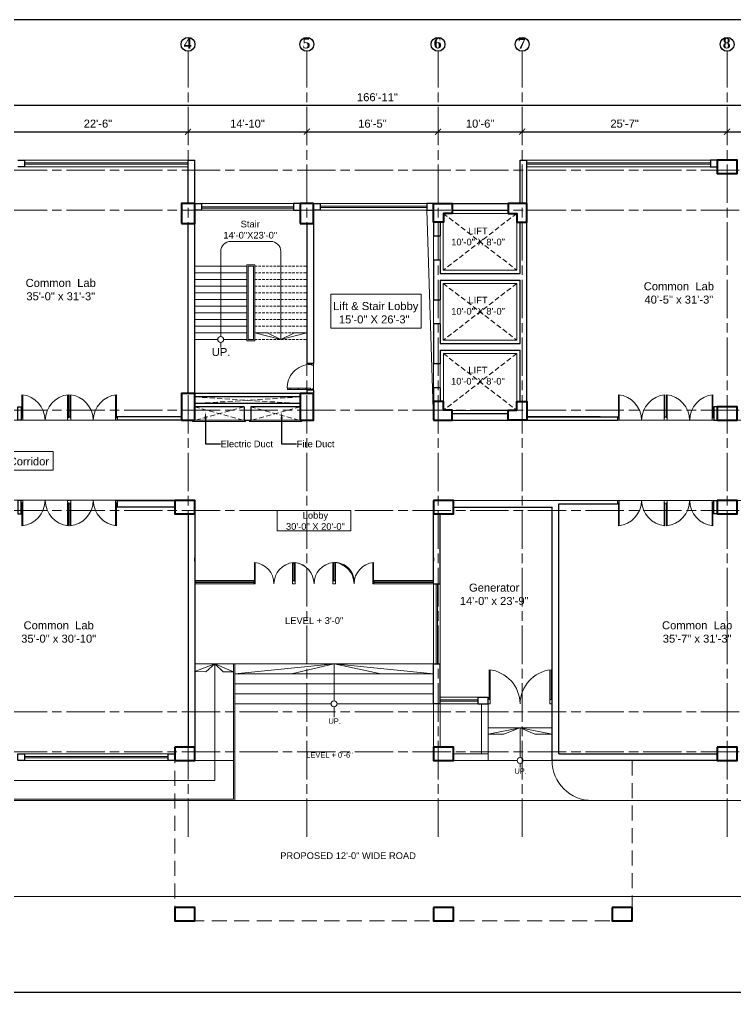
# Model space of a CAD drawing. Header units: inches. Extents: x -12 to 20935469, y -1604 to 24729220.
# Drawn here: x 20872825 to 20873897, y 24723288 to 24724746 of the extents above; entities that cross this region are included whole.
import ezdxf
from ezdxf import colors
from ezdxf.entities.mleader import LeaderData, LeaderLine
from ezdxf.math import Vec2, Vec3

# ---------------------------------------------------------------- set-up
doc = ezdxf.new("R2010")
doc.units = ezdxf.units.IN
doc.header["$LTSCALE"] = 0.03
doc.header["$MEASUREMENT"] = 0
doc.header["$PDMODE"] = 32
doc.header["$PDSIZE"] = 15
doc.linetypes.add('ACAD_ISO08W100', pattern=[36, 24, -3, 6, -3])
doc.linetypes.add('DASHED2', pattern=[0.375, 0.25, -0.125])
for name, color, linetype, lineweight in [('AV_Text', 7, 'Continuous', 9), ('column', 1, 'Continuous', 40), ('Dim Line', 252, 'Continuous', 13), ('Door', 7, 'Continuous', 18), ('Dot', 253, 'Continuous', 0), ('Gas', 21, 'Continuous', 5), ('Grid Line', 252, 'Continuous', 18), ('Hatch', 253, 'Continuous', 15), ('Main Wall', 7, 'Continuous', 30), ('RAIL', 23, 'Continuous', 13), ('STAIR', 46, 'Continuous', 15), ('WALL', 7, 'Continuous', 30), ('wind.', 150, 'Continuous', 20)]:
    doc.layers.add(name, color=color, linetype=linetype, lineweight=lineweight)
doc.layers.add('FUR', color=251, linetype='Continuous')
doc.layers.add('TEXT', color=7, linetype='Continuous')
doc.styles.add('2', font='swisscl.ttf')
doc.styles.add('RomanS', font='arial.ttf', dxfattribs={"height": 12})
doc.styles.get("Standard").update_dxf_attribs({"font": 'timesbd.ttf'})
doc.dimstyles.new('Aec_Arch_I', dxfattribs={"dimscale": 96, "dimtxt": 12, "dimasz": 0.09375, "dimexe": 0.125, "dimexo": 0.125, "dimgap": 0.0625, "dimtad": 1, "dimdec": 0, "dimzin": 3, "dimdsep": 46, "dimlunit": 4, "dimtxsty": 'RomanS', "dimblk1": 'ARCHTICK', "dimblk2": 'ARCHTICK', "dimsah": 1, "dimcen": 0.09375, "dimdle": 0.125, "dimadec": 0, "dimazin": 0, "dimtfac": 0.75, "dimtdec": 0, "dimtmove": 2, "dimatfit": 3, "dimldrblk": 'ARCHTICK', "dimfxl": 1, "dimfrac": 1, "dimtolj": 1, "dimtzin": 0, "dimarcsym": 0})

# ---------------------------------------------------------------- blocks, each defined once
blk = doc.blocks.new('A$C36295410')
at = {"layer": 'Door'}
for p, q in [((1, 4), (1, 32)), ((2, 0), (2, 31.98)), ((58, 0), (58, 31.98)), ((59, 4), (59, 32)), ((1, 5), (0, 5)), ((2, 4), (1, 4)), ((58, 4), (59, 4)), ((59, 5), (60, 5)), ((2, 0), (0, 0)), ((58, 0), (60, 0))]:
    blk.add_line(p, q, dxfattribs=at)
for centre, start, end in [((-2.53, -0.34), 0.59063, 83.77826), ((62.53, -0.34), 96.22174, 179.40937)]:
    blk.add_arc(centre, 32.53, start, end, dxfattribs=at)
blk = doc.blocks.new('Door_45')
at = {"layer": 'Door'}
for p, q in [((1.5, 5), (1.5, 44)), ((1.5, 40), (2.2, 40)), ((2.2, 40), (2.2, 39.5)), ((2.2, 39.5), (2.7, 39.5)), ((2.7, 39.5), (2.7, 40)), ((2.7, 40), (3.5, 40)), ((3.5, 44), (3.5, 5)), ((1.5, 25.8), (2.2, 25.8)), ((2.2, 25.8), (2.2, 25.3)), ((2.2, 25.3), (2.7, 25.3)), ((2.7, 25.8), (3.5, 25.8)), ((2.7, 25.3), (2.7, 25.8)), ((0, 0), (0, 5)), ((0, 5), (1.5, 5)), ((1.5, 12.6), (2.2, 12.6)), ((3.5, 5), (1.5, 5)), ((1.5, 5), (1.5, 3)), ((1.5, 3), (2.5, 3)), ((2.2, 12.6), (2.2, 13.1)), ((2.2, 13.1), (2.7, 13.1)), ((2.5, 3), (2.5, 0)), ((2.7, 13.1), (2.7, 12.6)), ((2.7, 12.6), (3.5, 12.6)), ((42.5, 3), (42.5, 0)), ((43.5, 3), (42.5, 3)), ((45, 5), (43.5, 5)), ((43.5, 5), (43.5, 3)), ((45, 0), (45, 5)), ((2.5, 0), (0, 0)), ((42.5, 0), (45, 0))]:
    blk.add_line(p, q, dxfattribs=at)
blk.add_arc((4.7, 5.3), 38.8, 359.6233, 94.6685, dxfattribs=at)
blk = doc.blocks.new('_ArchTick')
at = {"color": 0, "linetype": 'ByBlock', "lineweight": 35, "const_width": 0.15}
blk.add_lwpolyline([(-0.5, -0.5), (0.5, 0.5)], dxfattribs=at)
blk = doc.blocks.new('*D8')
at = {"layer": 'Defpoints', "color": 0, "transparency": 16777216}
for p in [(20831396.3, 24724578.2), (20831666.3, 24724578.2), (20831666.3, 24724578.2)]:
    blk.add_point(p, dxfattribs=at)
at = {"layer": 'Dim Line', "color": 0, "lineweight": -2, "transparency": 16777216}
blk.add_line((20831384.3, 24724578.2), (20831678.3, 24724578.2), dxfattribs=at)
at = {"layer": 'Dim Line', "color": 0, "lineweight": -2, "transparency": 16777216, "xscale": 9, "yscale": 9, "zscale": 9, "rotation": 180}
blk.add_blockref('_ArchTick', (20831396.3, 24724578.2), dxfattribs=at)
at = {"layer": 'Dim Line', "color": 0, "lineweight": -2, "transparency": 16777216, "xscale": 9, "yscale": 9, "zscale": 9}
blk.add_blockref('_ArchTick', (20831666.3, 24724578.2), dxfattribs=at)
at = {"layer": 'Dim Line', "color": 0, "transparency": 16777216, "insert": (20831531.3, 24724590.3), "char_height": 12, "attachment_point": 5, "style": 'RomanS'}
blk.add_mtext('\\A1;22\'-6"', dxfattribs=at)
blk = doc.blocks.new('*D9')
at = {"layer": 'Defpoints', "color": 0, "transparency": 16777216}
for p in [(20831666.3, 24724578.2), (20831844.3, 24724578.2), (20831844.3, 24724578.2)]:
    blk.add_point(p, dxfattribs=at)
at = {"layer": 'Dim Line', "color": 0, "lineweight": -2, "transparency": 16777216}
blk.add_line((20831654.3, 24724578.2), (20831856.3, 24724578.2), dxfattribs=at)
at = {"layer": 'Dim Line', "color": 0, "lineweight": -2, "transparency": 16777216, "xscale": 9, "yscale": 9, "zscale": 9, "rotation": 180}
blk.add_blockref('_ArchTick', (20831666.3, 24724578.2), dxfattribs=at)
at = {"layer": 'Dim Line', "color": 0, "lineweight": -2, "transparency": 16777216, "xscale": 9, "yscale": 9, "zscale": 9}
blk.add_blockref('_ArchTick', (20831844.3, 24724578.2), dxfattribs=at)
at = {"layer": 'Dim Line', "color": 0, "transparency": 16777216, "insert": (20831755.3, 24724590.3), "char_height": 12, "attachment_point": 5, "style": 'RomanS'}
blk.add_mtext('\\A1;14\'-10"', dxfattribs=at)
blk = doc.blocks.new('*D21')
at = {"layer": 'Defpoints', "color": 0, "transparency": 16777216}
for p in [(20831844.3, 24724578.2), (20832040.8, 24724578.2), (20832040.8, 24724578.2)]:
    blk.add_point(p, dxfattribs=at)
at = {"layer": 'Dim Line', "color": 0, "lineweight": -2, "transparency": 16777216}
for p, q in [((20831832.3, 24724578.2), (20832052.8, 24724578.2)), ((20831844.3, 24724566.2), (20831844.3, 24724566.2)), ((20832040.8, 24724566.2), (20832040.8, 24724566.2))]:
    blk.add_line(p, q, dxfattribs=at)
at = {"layer": 'Dim Line', "color": 0, "lineweight": -2, "transparency": 16777216, "xscale": 9, "yscale": 9, "zscale": 9, "rotation": 180}
blk.add_blockref('_ArchTick', (20831844.3, 24724578.2), dxfattribs=at)
at = {"layer": 'Dim Line', "color": 0, "lineweight": -2, "transparency": 16777216, "xscale": 9, "yscale": 9, "zscale": 9}
blk.add_blockref('_ArchTick', (20832040.8, 24724578.2), dxfattribs=at)
at = {"layer": 'Dim Line', "color": 0, "transparency": 16777216, "insert": (20831942.5, 24724590.3), "char_height": 12, "attachment_point": 5, "style": 'RomanS'}
blk.add_mtext('\\A1;16\'-5"', dxfattribs=at)
blk = doc.blocks.new('*D22')
at = {"layer": 'Defpoints', "color": 0, "transparency": 16777216}
for p in [(20832040.8, 24724578.2), (20832166.8, 24724578.2), (20832166.8, 24724578.2)]:
    blk.add_point(p, dxfattribs=at)
at = {"layer": 'Dim Line', "color": 0, "lineweight": -2, "transparency": 16777216}
for p, q in [((20832028.8, 24724578.2), (20832178.8, 24724578.2)), ((20832040.8, 24724566.2), (20832040.8, 24724566.2)), ((20832166.8, 24724566.2), (20832166.8, 24724566.2))]:
    blk.add_line(p, q, dxfattribs=at)
at = {"layer": 'Dim Line', "color": 0, "lineweight": -2, "transparency": 16777216, "xscale": 9, "yscale": 9, "zscale": 9, "rotation": 180}
blk.add_blockref('_ArchTick', (20832040.8, 24724578.2), dxfattribs=at)
at = {"layer": 'Dim Line', "color": 0, "lineweight": -2, "transparency": 16777216, "xscale": 9, "yscale": 9, "zscale": 9}
blk.add_blockref('_ArchTick', (20832166.8, 24724578.2), dxfattribs=at)
at = {"layer": 'Dim Line', "color": 0, "transparency": 16777216, "insert": (20832103.8, 24724590.3), "char_height": 12, "attachment_point": 5, "style": 'RomanS'}
blk.add_mtext('\\A1;10\'-6"', dxfattribs=at)
blk = doc.blocks.new('*D23')
at = {"layer": 'Defpoints', "color": 0, "transparency": 16777216}
for p in [(20832166.8, 24724578.2), (20832473.8, 24724578.2), (20832473.8, 24724578.2)]:
    blk.add_point(p, dxfattribs=at)
at = {"layer": 'Dim Line', "color": 0, "lineweight": -2, "transparency": 16777216}
for p, q in [((20832154.8, 24724578.2), (20832485.8, 24724578.2)), ((20832166.8, 24724566.2), (20832166.8, 24724566.2)), ((20832473.8, 24724566.2), (20832473.8, 24724566.2))]:
    blk.add_line(p, q, dxfattribs=at)
at = {"layer": 'Dim Line', "color": 0, "lineweight": -2, "transparency": 16777216, "xscale": 9, "yscale": 9, "zscale": 9, "rotation": 180}
blk.add_blockref('_ArchTick', (20832166.8, 24724578.2), dxfattribs=at)
at = {"layer": 'Dim Line', "color": 0, "lineweight": -2, "transparency": 16777216, "xscale": 9, "yscale": 9, "zscale": 9}
blk.add_blockref('_ArchTick', (20832473.8, 24724578.2), dxfattribs=at)
at = {"layer": 'Dim Line', "color": 0, "transparency": 16777216, "insert": (20832320.3, 24724590.3), "char_height": 12, "attachment_point": 5, "style": 'RomanS'}
blk.add_mtext('\\A1;25\'-7"', dxfattribs=at)
blk = doc.blocks.new('*D10')
at = {"layer": 'Defpoints', "color": 0, "transparency": 16777216}
for p in [(20832473.8, 24724578.2), (20832773.8, 24724578.2), (20832773.8, 24724578.2)]:
    blk.add_point(p, dxfattribs=at)
at = {"layer": 'Dim Line', "color": 0, "lineweight": -2, "transparency": 16777216}
blk.add_line((20832461.8, 24724578.2), (20832785.8, 24724578.2), dxfattribs=at)
at = {"layer": 'Dim Line', "color": 0, "lineweight": -2, "transparency": 16777216, "xscale": 9, "yscale": 9, "zscale": 9, "rotation": 180}
blk.add_blockref('_ArchTick', (20832473.8, 24724578.2), dxfattribs=at)
at = {"layer": 'Dim Line', "color": 0, "lineweight": -2, "transparency": 16777216, "xscale": 9, "yscale": 9, "zscale": 9}
blk.add_blockref('_ArchTick', (20832773.8, 24724578.2), dxfattribs=at)
at = {"layer": 'Dim Line', "color": 0, "transparency": 16777216, "insert": (20832623.8, 24724590.3), "char_height": 12, "attachment_point": 5, "style": 'RomanS'}
blk.add_mtext('\\A1;25\'-0"', dxfattribs=at)
blk = doc.blocks.new('*D13')
at = {"layer": 'Defpoints', "color": 0, "transparency": 16777216}
for p in [(20830948.3, 24724610.7), (20832951.8, 24724617.8), (20832951.8, 24724610.7)]:
    blk.add_point(p, dxfattribs=at)
at = {"layer": 'Dim Line', "color": 0, "lineweight": -2, "transparency": 16777216}
for p, q in [((20830948.3, 24724622.7), (20830948.3, 24724629.8)), ((20832951.8, 24724622.7), (20832951.8, 24724629.8)), ((20830936.3, 24724617.8), (20832963.8, 24724617.8))]:
    blk.add_line(p, q, dxfattribs=at)
at = {"layer": 'Dim Line', "color": 0, "lineweight": -2, "transparency": 16777216, "xscale": 9, "yscale": 9, "zscale": 9, "rotation": 180}
blk.add_blockref('_ArchTick', (20830948.3, 24724617.8), dxfattribs=at)
at = {"layer": 'Dim Line', "color": 0, "lineweight": -2, "transparency": 16777216, "xscale": 9, "yscale": 9, "zscale": 9}
blk.add_blockref('_ArchTick', (20832951.8, 24724617.8), dxfattribs=at)
at = {"layer": 'Dim Line', "color": 0, "transparency": 16777216, "insert": (20831950, 24724629.9), "char_height": 12, "attachment_point": 5, "style": 'RomanS'}
blk.add_mtext('\\A1;166\'-11"', dxfattribs=at)
blk = doc.blocks.new('fff')
at = {"layer": 'Grid Line', "color": 252, "linetype": 'ACAD_ISO08W100', "lineweight": 9, "ltscale": 80, "true_color": 0x939598}
for p, q in [((20831666.3, 24723521.1), (20831666.3, 24724698.8)), ((20831844.3, 24723521.1), (20831844.3, 24724698.8)), ((20832040.8, 24723521.1), (20832040.8, 24724698.8)), ((20832166.8, 24723521.1), (20832166.8, 24724698.8)), ((20832473.8, 24723521.1), (20832473.8, 24724698.8)), ((20833096.9, 24724520.6), (20830726.1, 24724520.6)), ((20833096.9, 24724460.6), (20830726.1, 24724460.6)), ((20833096.9, 24724160.7), (20830726.1, 24724160.7)), ((20833096.9, 24724010.7), (20830726.1, 24724010.7)), ((20833096.9, 24723708.7), (20830726.1, 24723708.7)), ((20833096.9, 24723648.8), (20830726.1, 24723648.8))]:
    blk.add_line(p, q, dxfattribs=at)
at = {"layer": 'Dim Line'}
for base, p1, p2, picture, middle in [((20832951.7523, 24724617.8128), (20830948.3088, 24724610.7482), (20832951.7523, 24724610.7482), '*D13', (20831950.0306, 24724629.9397)), ((20831666.3, 24724578.2), (20831396.3, 24724578.2), (20831666.3, 24724578.2), '*D8', (20831531.3, 24724590.3)), ((20831844.3, 24724578.2), (20831666.3, 24724578.2), (20831844.3, 24724578.2), '*D9', (20831755.3, 24724590.3)), ((20832040.7792, 24724578.1666), (20831844.25, 24724578.1666), (20832040.7792, 24724578.1666), '*D21', (20831942.5146, 24724590.2934)), ((20832166.8, 24724578.2), (20832040.8, 24724578.2), (20832166.8, 24724578.2), '*D22', (20832103.8, 24724590.3)), ((20832473.8, 24724578.2), (20832166.8, 24724578.2), (20832473.8, 24724578.2), '*D23', (20832320.3, 24724590.3)), ((20832773.8, 24724578.2), (20832473.8, 24724578.2), (20832773.8, 24724578.2), '*D10', (20832623.8, 24724590.3))]:
    dim = blk.add_linear_dim(base=base, p1=p1, p2=p2, dimstyle='Aec_Arch_I', dxfattribs=at)
    dim.commit()
    dim.dimension.update_dxf_attribs({"geometry": picture, "text_midpoint": middle})

msp = doc.modelspace()

# ---------------------------------------------------------------- linework, layer by layer
for p, q in [((20873087.3, 24723934.3), (20873087.3, 24723939.3)), ((20873444.8, 24723939.3), (20873444.8, 24723934.3)), ((20873176, 24723905.7), (20873176, 24723900.7)), ((20873356, 24723900.7), (20873356, 24723905.7))]:
    msp.add_line(p, q)
at = {"color": 252, "lineweight": 5}
for p, q in [((20873526.7, 24723635.8), (20873474.8, 24723635.7)), ((20873570.3, 24723635.8), (20873526.7, 24723635.8)), ((20873622.7, 24723635.8), (20873579.2, 24723635.8))]:
    msp.add_line(p, q, dxfattribs=at)
at = {"layer": 'column', "lineweight": 40, "ltscale": 20}
for points in [[(20873869.8, 24724535.6), (20873869.8, 24724515.6), (20873899.8, 24724515.6), (20873899.8, 24724535.6)], [(20873067.3, 24724440.8), (20873087.3, 24724440.8), (20873087.3, 24724470.8), (20873067.3, 24724470.8)], [(20873245.2, 24724440.8), (20873265.2, 24724440.8), (20873265.2, 24724470.8), (20873245.2, 24724470.8)], [(20873067.3, 24724145.7), (20873087.3, 24724145.7), (20873087.3, 24724185.7), (20873067.3, 24724185.7)], [(20873245.2, 24724145.7), (20873265.2, 24724145.7), (20873265.2, 24724185.7), (20873245.2, 24724185.7)], [(20873869.8, 24724165.7), (20873869.8, 24724145.7), (20873899.8, 24724145.7), (20873899.8, 24724165.7)], [(20873057.3, 24724025.7), (20873057.3, 24724005.7), (20873087.3, 24724005.7), (20873087.3, 24724025.7)], [(20873444.8, 24724025.7), (20873444.8, 24724005.7), (20873474.8, 24724005.7), (20873474.8, 24724025.7)], [(20873869.8, 24724025.7), (20873869.8, 24724005.7), (20873899.8, 24724005.7), (20873899.8, 24724025.7)], [(20873057.3, 24723655.7), (20873057.3, 24723635.7), (20873087.3, 24723635.7), (20873087.3, 24723655.7)], [(20873444.8, 24723655.7), (20873444.8, 24723635.7), (20873474.8, 24723635.7), (20873474.8, 24723655.7)], [(20873869.8, 24723655.7), (20873869.8, 24723635.7), (20873899.8, 24723635.7), (20873899.8, 24723655.7)], [(20873057.3, 24723415.3), (20873057.3, 24723395.3), (20873087.3, 24723395.3), (20873087.3, 24723415.3)], [(20873444.8, 24723415.3), (20873444.8, 24723395.3), (20873474.8, 24723395.3), (20873474.8, 24723415.3)], [(20873712.7, 24723415.3), (20873712.7, 24723395.3), (20873742.7, 24723395.3), (20873742.7, 24723415.3)]]:
    msp.add_lwpolyline(points, close=True, dxfattribs=at)
for points in [[(20873444.8, 24724470.8), (20873472.8, 24724470.8), (20873472.8, 24724455.8), (20873459.8, 24724455.8), (20873459.8, 24724442.8), (20873444.8, 24724442.8), (20873444.8, 24724470.8)], [(20873584.8, 24724470.8), (20873556.8, 24724470.8), (20873556.8, 24724455.8), (20873569.8, 24724455.8), (20873569.8, 24724442.8), (20873584.8, 24724442.8), (20873584.8, 24724470.8)], [(20873444.8, 24724145.7), (20873472.8, 24724145.7), (20873472.8, 24724160.7), (20873459.8, 24724160.7), (20873459.8, 24724173.7), (20873444.8, 24724173.7), (20873444.8, 24724145.7)], [(20873584.8, 24724145.7), (20873556.8, 24724145.7), (20873556.8, 24724160.7), (20873569.8, 24724160.7), (20873569.8, 24724173.7), (20873584.8, 24724173.7), (20873584.8, 24724145.7)]]:
    msp.add_lwpolyline(points, dxfattribs=at)
at = {"layer": 'Defpoints'}
msp.add_lwpolyline([(20872102.8, 24724746.5), (20874541.6, 24724746.5), (20874541.6, 24723288), (20872102.8, 24723288)], close=True, dxfattribs=at)
at = {"layer": 'Door'}
for p, q in [((20872828.4, 24724149.5), (20872828.4, 24724184.1)), ((20872829.6, 24724145.7), (20872829.6, 24724184.1)), ((20872896.8, 24724145.7), (20872896.8, 24724184.1)), ((20872898, 24724149.5), (20872898, 24724184.1)), ((20872900.4, 24724149.5), (20872900.4, 24724184.1)), ((20872901.6, 24724145.7), (20872901.6, 24724184.1)), ((20872968.8, 24724145.7), (20872968.8, 24724184.1)), ((20872970, 24724149.5), (20872970, 24724184.1)), ((20873722, 24724149.5), (20873722, 24724184.1)), ((20873723.2, 24724145.7), (20873723.2, 24724184.1)), ((20873790.4, 24724145.7), (20873790.4, 24724184.1)), ((20873791.6, 24724149.5), (20873791.6, 24724184.1)), ((20873794, 24724149.5), (20873794, 24724184.1)), ((20873795.2, 24724145.7), (20873795.2, 24724184.1)), ((20873862.4, 24724145.7), (20873862.4, 24724184.1)), ((20873863.6, 24724149.5), (20873863.6, 24724184.1)), ((20872828.4, 24724150.7), (20872827.2, 24724150.7)), ((20872829.6, 24724145.7), (20872827.2, 24724145.7)), ((20872829.6, 24724149.5), (20872828.4, 24724149.5)), ((20872896.8, 24724149.5), (20872898, 24724149.5)), ((20872896.8, 24724145.7), (20872899.2, 24724145.7)), ((20872898, 24724150.7), (20872899.2, 24724150.7)), ((20872900.4, 24724150.7), (20872899.2, 24724150.7)), ((20872901.6, 24724145.7), (20872899.2, 24724145.7)), ((20872901.6, 24724149.5), (20872900.4, 24724149.5)), ((20872968.8, 24724149.5), (20872970, 24724149.5)), ((20872968.8, 24724145.7), (20872971.2, 24724145.7)), ((20872970, 24724150.7), (20872971.2, 24724150.7)), ((20873722, 24724150.7), (20873720.8, 24724150.7)), ((20873723.2, 24724145.7), (20873720.8, 24724145.7)), ((20873723.2, 24724149.5), (20873722, 24724149.5)), ((20873790.4, 24724149.5), (20873791.6, 24724149.5)), ((20873790.4, 24724145.7), (20873792.8, 24724145.7)), ((20873791.6, 24724150.7), (20873792.8, 24724150.7)), ((20873794, 24724150.7), (20873792.8, 24724150.7)), ((20873795.2, 24724145.7), (20873792.8, 24724145.7)), ((20873795.2, 24724149.5), (20873794, 24724149.5)), ((20873862.4, 24724149.5), (20873863.6, 24724149.5)), ((20873862.4, 24724145.7), (20873864.8, 24724145.7)), ((20873863.6, 24724150.7), (20873864.8, 24724150.7)), ((20872829.6, 24724025.7), (20872827.2, 24724025.7)), ((20872828.4, 24724020.7), (20872827.2, 24724020.7)), ((20872828.4, 24724021.9), (20872828.4, 24723987.3)), ((20872829.6, 24724021.9), (20872828.4, 24724021.9)), ((20872829.6, 24724025.7), (20872829.6, 24723987.4)), ((20872896.8, 24724025.7), (20872896.8, 24723987.4)), ((20872896.8, 24724025.7), (20872899.2, 24724025.7)), ((20872896.8, 24724021.9), (20872898, 24724021.9)), ((20872898, 24724021.9), (20872898, 24723987.3)), ((20872898, 24724020.7), (20872899.2, 24724020.7)), ((20872901.6, 24724025.7), (20872899.2, 24724025.7)), ((20872900.4, 24724020.7), (20872899.2, 24724020.7)), ((20872900.4, 24724021.9), (20872900.4, 24723987.3)), ((20872901.6, 24724021.9), (20872900.4, 24724021.9)), ((20872901.6, 24724025.7), (20872901.6, 24723987.4)), ((20872968.8, 24724025.7), (20872968.8, 24723987.4)), ((20872968.8, 24724025.7), (20872971.2, 24724025.7)), ((20872968.8, 24724021.9), (20872970, 24724021.9)), ((20872970, 24724021.9), (20872970, 24723987.3)), ((20872970, 24724020.7), (20872971.2, 24724020.7)), ((20873723.2, 24724025.7), (20873720.8, 24724025.7)), ((20873722, 24724020.7), (20873720.8, 24724020.7)), ((20873722, 24724021.9), (20873722, 24723987.3)), ((20873723.2, 24724021.9), (20873722, 24724021.9)), ((20873723.2, 24724025.7), (20873723.2, 24723987.4)), ((20873790.4, 24724025.7), (20873790.4, 24723987.4)), ((20873795.2, 24724025.7), (20873790.4, 24724025.7)), ((20873790.4, 24724021.9), (20873791.6, 24724021.9)), ((20873791.6, 24724021.9), (20873791.6, 24723987.3)), ((20873794, 24724020.7), (20873791.6, 24724020.7)), ((20873794, 24724021.9), (20873794, 24723987.3)), ((20873795.2, 24724021.9), (20873794, 24724021.9)), ((20873795.2, 24724025.7), (20873795.2, 24723987.4)), ((20873862.4, 24724025.7), (20873862.4, 24723987.4)), ((20873862.4, 24724025.7), (20873864.8, 24724025.7)), ((20873862.4, 24724021.9), (20873863.6, 24724021.9)), ((20873863.6, 24724021.9), (20873863.6, 24723987.3)), ((20873863.6, 24724020.7), (20873864.8, 24724020.7))]:
    msp.add_line(p, q, dxfattribs=at)
for centre, start, end in [((20872824.2, 24724145.3), 0.5894, 83.777), ((20872902.3, 24724145.3), 96.2205, 179.4081), ((20872896.2, 24724145.3), 0.5894, 83.777), ((20872974.3, 24724145.3), 96.2205, 179.4081), ((20873717.7, 24724145.3), 0.5894, 83.777), ((20873795.8, 24724145.3), 96.2205, 179.4081), ((20873789.7, 24724145.3), 0.5894, 83.777), ((20873867.8, 24724145.3), 96.2205, 179.4081), ((20872824.2, 24724026.1), 276.223, 359.4106), ((20872902.3, 24724026.1), 180.5919, 263.7795), ((20872896.2, 24724026.1), 276.223, 359.4106), ((20872974.3, 24724026.1), 180.5919, 263.7795), ((20873717.7, 24724026.1), 276.223, 359.4106), ((20873795.8, 24724026.1), 180.5919, 263.7795), ((20873789.7, 24724026.1), 276.223, 359.4106), ((20873867.8, 24724026.1), 180.5919, 263.7795)]:
    msp.add_arc(centre, 39, start, end, dxfattribs=at)
at = {"layer": 'Dot', "linetype": 'DASHED2', "lineweight": 0, "ltscale": 1000}
for p, q in [((20873087.3, 24724180.7), (20873245.2, 24724170.7)), ((20873245.2, 24724180.7), (20873087.3, 24724170.7)), ((20873161.2, 24724165.7), (20873087.3, 24724145.7)), ((20873087.3, 24724165.7), (20873161.2, 24724145.7)), ((20873171.2, 24724165.7), (20873245.2, 24724145.7)), ((20873245.2, 24724165.7), (20873171.2, 24724145.7))]:
    msp.add_line(p, q, dxfattribs=at)
for points in [[(20873459.7, 24724455.8), (20873569.8, 24724370.8), (20873569.8, 24724455.8), (20873459.7, 24724370.8)], [(20873459.7, 24724350.8), (20873569.8, 24724265.8), (20873569.8, 24724350.8), (20873459.7, 24724265.8)], [(20873459.8, 24724245.8), (20873569.8, 24724160.6), (20873569.8, 24724245.8), (20873459.8, 24724160.6)]]:
    msp.add_lwpolyline(points, dxfattribs=at)
at = {"layer": 'Dot', "color": 0, "linetype": 'DASHED2', "lineweight": 20, "ltscale": 3000}
msp.add_lwpolyline([(20873742.7, 24723635.7), (20873742.7, 24723395.3), (20873057.3, 24723395.3), (20873057.3, 24723635.8)], dxfattribs=at)
at = {"layer": 'Gas', "color": 0, "lineweight": 5}
for points in [[(20873459.7, 24724370.8), (20873569.8, 24724370.8), (20873569.8, 24724455.8), (20873459.7, 24724455.8)], [(20873459.7, 24724265.8), (20873569.8, 24724265.8), (20873569.8, 24724350.8), (20873459.7, 24724350.8)]]:
    msp.add_lwpolyline(points, close=True, dxfattribs=at)
msp.add_lwpolyline([(20873459.8, 24724212.3), (20873459.8, 24724160.6), (20873569.8, 24724160.6), (20873569.8, 24724245.8), (20873459.8, 24724245.8), (20873459.8, 24724212.3)], dxfattribs=at)
at = {"layer": 'Gas', "color": 0, "lineweight": 35}
msp.add_lwpolyline([(20873444.8, 24724145.8), (20873444.8, 24724145.8)], dxfattribs=at)
at = {"layer": 'Hatch'}
for p, q in [((20873147.3, 24723780.7), (20873087.3, 24723780.7)), ((20873147.3, 24723780.7), (20873087.3, 24723780.7)), ((20873444.8, 24723655.7), (20873444.8, 24723720.7)), ((20873454.8, 24723655.7), (20873454.8, 24723720.7)), ((20873516.7, 24723720.7), (20873516.7, 24723645.8)), ((20873526.7, 24723720.7), (20873526.7, 24723635.8)), ((20873526.7, 24723684.7), (20873622.7, 24723684.7)), ((20873087.3, 24723635.7), (20873145.3, 24723635.7)), ((20873526.7, 24723645.8), (20873474.8, 24723645.8)), ((20873570.3, 24723635.8), (20873474.8, 24723635.8)), ((20873622.7, 24723635.8), (20873579.2, 24723635.8)), ((20872175.8, 24723431.8), (20874505.9, 24723431.8))]:
    msp.add_line(p, q, dxfattribs=at)
at = {"layer": 'Hatch', "lineweight": 5}
msp.add_line((20873147.3, 24723575.8), (20873682.7, 24723575.8), dxfattribs=at)
at = {"layer": 'Hatch', "lineweight": 0}
msp.add_line((20873682.7, 24723575.8), (20874505.9, 24723575.8), dxfattribs=at)
at = {"layer": 'Hatch', "lineweight": 5}
msp.add_lwpolyline([(20874194.8, 24724145.7), (20873444.8, 24724145.8), (20873434.8, 24724460.8), (20873265.2, 24724460.6), (20873265.2, 24724145.7), (20872354.3, 24724145.8), (20872354.3, 24724025.8), (20873087.3, 24724025.8), (20873087.3, 24723905.7), (20873176.5, 24723905.7), (20873177, 24723905.7), (20873177, 24723932.7, -0.379803), (20873206, 24723900.7, -0.379803), (20873235, 24723932.7, 0.786317), (20873238, 24723932.6, -0.370965), (20873266, 24723900.7, -0.379803), (20873295, 24723932.7), (20873297, 24723932.7, -0.443301), (20873326, 24723900.7, -0.379803), (20873355, 24723932.7), (20873355, 24723905.7), (20873444.8, 24723905.7), (20873444.8, 24724025.7), (20874367.7, 24724025.7)], format="xyb", dxfattribs=at)
at = {"layer": 'Hatch', "lineweight": 0}
for points in [[(20873291.4, 24724334.6), (20873426.7, 24724334.6), (20873426.7, 24724284), (20873291.4, 24724284)], [(20872730, 24724098.9), (20872875.2, 24724098.9), (20872875.2, 24724070.9), (20872730, 24724070.9)], [(20873210.8, 24724010.7), (20873321.4, 24724010.7), (20873321.4, 24723979.8), (20873210.8, 24723979.8)]]:
    msp.add_lwpolyline(points, close=True, dxfattribs=at)
msp.add_arc((20873682.7, 24723635.8), 60, 180, 270, dxfattribs=at)
at = {"layer": 'Main Wall', "lineweight": 30}
for p, q in [((20873077.3, 24724535.6), (20873087.3, 24724535.6)), ((20873077.3, 24724470.8), (20873077.3, 24724535.6)), ((20873087.3, 24724470.8), (20873087.3, 24724535.6)), ((20873574.8, 24724470.8), (20873574.8, 24724535.6)), ((20873574.8, 24724535.6), (20873584.8, 24724535.6)), ((20873584.8, 24724173.7), (20873584.8, 24724535.6)), ((20873869.8, 24724535.6), (20873859.8, 24724535.6)), ((20873859.8, 24724535.6), (20873859.8, 24724525.6)), ((20873859.8, 24724525.6), (20873869.8, 24724525.6)), ((20873472.8, 24724470.8), (20873574.8, 24724470.8)), ((20873087.3, 24724185.7), (20873087.3, 24724460.8)), ((20873472.8, 24724460.8), (20873556.8, 24724460.8)), ((20873077.3, 24724185.7), (20873077.3, 24724440.8)), ((20873255.2, 24724440.8), (20873255.2, 24724230.7)), ((20873265.2, 24724440.8), (20873265.2, 24724230.7)), ((20873444.8, 24724422.3), (20873454.8, 24724422.3)), ((20873444.8, 24724386.3), (20873454.8, 24724386.3)), ((20873454.8, 24724365.8), (20873574.8, 24724365.8)), ((20873454.8, 24724355.8), (20873574.8, 24724355.8)), ((20873444.8, 24724326.3), (20873454.8, 24724326.3)), ((20873454.8, 24724290.3), (20873444.8, 24724290.3)), ((20873454.8, 24724260.8), (20873574.8, 24724260.8)), ((20873454.8, 24724250.8), (20873574.8, 24724250.8)), ((20873265.2, 24724230.7), (20873255.2, 24724230.7)), ((20873454.8, 24724230.3), (20873444.8, 24724230.3)), ((20873255.2, 24724190.7), (20873255.2, 24724185.7)), ((20873265.2, 24724190.7), (20873255.2, 24724190.7)), ((20873265.2, 24724190.7), (20873265.2, 24724185.7)), ((20873454.8, 24724194.3), (20873444.8, 24724194.3)), ((20873245.2, 24724185.7), (20873087.3, 24724185.7)), ((20873245.2, 24724180.7), (20873087.3, 24724180.7)), ((20873245.2, 24724170.7), (20873087.3, 24724170.7)), ((20873161.2, 24724165.7), (20873087.3, 24724165.7)), ((20873161.2, 24724165.7), (20873161.2, 24724145.7)), ((20873245.2, 24724165.7), (20873171.2, 24724165.7)), ((20873171.2, 24724165.7), (20873171.2, 24724145.7)), ((20873067.3, 24724150.7), (20872971.2, 24724150.7)), ((20872971.2, 24724150.7), (20872971.2, 24724145.7)), ((20873067.3, 24724145.7), (20872971.2, 24724145.7)), ((20873161.2, 24724145.7), (20873171.2, 24724145.7)), ((20873472.8, 24724145.7), (20873556.8, 24724145.7)), ((20873694.8, 24724150.7), (20873584.8, 24724150.7)), ((20873584.8, 24724150.7), (20873720.8, 24724150.7)), ((20873584.8, 24724145.7), (20873720.8, 24724145.7)), ((20873720.8, 24724150.7), (20873720.8, 24724145.7)), ((20872971.2, 24724025.7), (20873057.3, 24724025.7)), ((20872971.2, 24724025.7), (20872971.2, 24724015.7)), ((20873057.3, 24724015.7), (20872971.2, 24724015.7)), ((20873474.8, 24724015.7), (20873622.7, 24724015.7)), ((20873622.7, 24723635.7), (20873622.7, 24724015.7)), ((20873632.7, 24723645.7), (20873632.7, 24724020.7)), ((20873632.7, 24724020.7), (20873720.8, 24724020.7)), ((20873720.8, 24724025.7), (20873720.8, 24724020.7)), ((20873077.3, 24724005.7), (20873077.3, 24723655.7)), ((20873087.3, 24724005.7), (20873087.3, 24723635.8)), ((20873444.8, 24723900.7), (20873444.8, 24724005.7)), ((20873454.8, 24723900.7), (20873454.8, 24724005.7)), ((20873444.8, 24723900.7), (20873454.8, 24723900.7)), ((20873444.8, 24723720.7), (20873444.8, 24723780.7)), ((20873444.8, 24723780.7), (20873454.8, 24723780.7)), ((20873454.8, 24723720.7), (20873454.8, 24723780.7)), ((20873511.7, 24723730.7), (20873526.7, 24723730.7)), ((20873511.7, 24723720.7), (20873511.7, 24723730.7)), ((20873526.7, 24723720.7), (20873526.7, 24723730.7)), ((20873454.8, 24723720.7), (20873444.8, 24723720.7)), ((20873511.7, 24723720.7), (20873526.7, 24723720.7)), ((20873869.8, 24723635.7), (20873622.7, 24723635.7)), ((20873632.7, 24723645.7), (20873869.8, 24723645.7))]:
    msp.add_line(p, q, dxfattribs=at)
for points in [[(20872822.3, 24724535.6), (20872832.3, 24724535.6), (20872832.3, 24724525.6), (20872822.3, 24724525.6)], [(20873087.3, 24724470.8), (20873097.3, 24724470.8), (20873097.3, 24724460.8), (20873087.3, 24724460.8)], [(20873245.2, 24724470.8), (20873235.2, 24724470.8), (20873235.2, 24724460.8), (20873245.2, 24724460.8)], [(20873265.2, 24724470.8), (20873275.2, 24724470.8), (20873275.2, 24724460.8), (20873265.2, 24724460.8)], [(20873444.8, 24724470.8), (20873434.8, 24724470.8), (20873434.8, 24724460.8), (20873444.8, 24724460.8)], [(20873444.8, 24724442.8), (20873444.8, 24724422.3)], [(20873454.8, 24724442.8), (20873454.8, 24724422.3)], [(20873574.8, 24724365.8), (20873574.8, 24724442.8)], [(20873444.8, 24724386.3), (20873444.8, 24724326.3)], [(20873454.8, 24724386.3), (20873454.8, 24724365.8)], [(20873454.8, 24724355.8), (20873454.8, 24724326.3)], [(20873574.8, 24724260.8), (20873574.8, 24724355.8)], [(20873444.8, 24724290.3), (20873444.8, 24724230.3)], [(20873454.8, 24724290.3), (20873454.8, 24724260.8)], [(20873454.8, 24724250.8), (20873454.8, 24724230.3)], [(20873574.8, 24724173.7), (20873574.8, 24724250.8)], [(20873444.8, 24724194.3), (20873444.8, 24724173.7), (20873444.8, 24724173.7)], [(20873454.8, 24724194.3), (20873454.8, 24724173.7)], [(20873472.8, 24724155.7), (20873556.8, 24724155.7)], [(20873474.8, 24724025.7), (20873632.7, 24724025.8), (20873720.8, 24724025.7)]]:
    msp.add_lwpolyline(points, dxfattribs=at)
at = {"layer": 'Main Wall', "lineweight": 13}
for points in [[(20873444.8, 24724386.3), (20873454.8, 24724386.3), (20873454.8, 24724422.3), (20873444.8, 24724422.3)], [(20873444.8, 24724290.3), (20873454.8, 24724290.3), (20873454.8, 24724326.3), (20873444.8, 24724326.3)], [(20873444.8, 24724194.3), (20873454.8, 24724194.3), (20873454.8, 24724230.3), (20873444.8, 24724230.3)]]:
    msp.add_lwpolyline(points, close=True, dxfattribs=at)
at = {"layer": 'Main Wall', "lineweight": 30}
for points in [[(20872827.2, 24724145.7), (20872822.2, 24724145.7), (20872822.2, 24724165.7), (20872827.2, 24724165.7)], [(20873864.8, 24724145.7), (20873869.8, 24724145.7), (20873869.8, 24724165.7), (20873864.8, 24724165.7)], [(20872822.3, 24724005.7), (20872827.2, 24724005.7), (20872827.2, 24724025.7), (20872822.3, 24724025.7)], [(20873869.8, 24724005.7), (20873864.8, 24724005.7), (20873864.8, 24724025.7), (20873869.8, 24724025.7)], [(20872832.3, 24723635.8), (20872822.3, 24723635.8), (20872822.3, 24723645.8), (20872832.3, 24723645.8)], [(20873047.3, 24723645.8), (20873057.3, 24723645.8), (20873057.3, 24723635.8), (20873047.3, 24723635.8)]]:
    msp.add_lwpolyline(points, close=True, dxfattribs=at)
at = {"layer": 'RAIL', "color": 6, "lineweight": 5}
for points in [[(20873177.2, 24724264.8), (20873165.2, 24724264.8), (20873165.2, 24724378.8), (20873177.2, 24724378.8)], [(20873175.2, 24724266.8), (20873167.2, 24724266.8), (20873167.2, 24724376.8), (20873175.2, 24724376.8)]]:
    msp.add_lwpolyline(points, close=True, dxfattribs=at)
at = {"layer": 'STAIR', "color": 32, "lineweight": 5}
for p, q in [((20873087.3, 24724376.8), (20873165.2, 24724376.8)), ((20873087.3, 24724366.8), (20873165.2, 24724366.8)), ((20873087.3, 24724356.8), (20873165.2, 24724356.8)), ((20873087.3, 24724346.8), (20873165.2, 24724346.8)), ((20873087.3, 24724336.8), (20873165.2, 24724336.8)), ((20873087.3, 24724326.8), (20873165.2, 24724326.8)), ((20873087.3, 24724316.8), (20873165.2, 24724316.8)), ((20873087.3, 24724306.8), (20873165.2, 24724306.8)), ((20873087.3, 24724296.8), (20873165.2, 24724296.8)), ((20873087.3, 24724286.8), (20873165.2, 24724286.8)), ((20873087.3, 24724276.8), (20873165.2, 24724276.8)), ((20873087.3, 24724266.8), (20873121.8, 24724266.8)), ((20873130.7, 24724266.8), (20873165.2, 24724266.8)), ((20873444.8, 24723780.7), (20873147.3, 24723780.7)), ((20873444.8, 24723765.7), (20873147.3, 24723765.7)), ((20873147.3, 24723765.7), (20873201.7, 24723765.7)), ((20873444.8, 24723765.7), (20873390.3, 24723765.7)), ((20873444.8, 24723750.7), (20873147.3, 24723750.7)), ((20873444.8, 24723735.7), (20873147.3, 24723735.7)), ((20873291.6, 24723720.7), (20873147.3, 24723720.7)), ((20873444.8, 24723720.7), (20873300.4, 24723720.7)), ((20873526.7, 24723675.1), (20873542.7, 24723675.1)), ((20873622.7, 24723675.1), (20873606.7, 24723675.1))]:
    msp.add_line(p, q, dxfattribs=at)
at = {"layer": 'STAIR', "color": 32, "linetype": 'DASHED2', "lineweight": 5, "ltscale": 500}
for p, q in [((20873177.2, 24724376.8), (20873255.2, 24724376.8)), ((20873177.2, 24724366.8), (20873255.2, 24724366.8)), ((20873177.2, 24724356.8), (20873255.2, 24724356.8)), ((20873177.2, 24724346.8), (20873255.2, 24724346.8)), ((20873177.2, 24724336.8), (20873255.2, 24724336.8)), ((20873177.2, 24724326.8), (20873255.2, 24724326.8)), ((20873177.2, 24724316.8), (20873255.2, 24724316.8)), ((20873177.2, 24724306.8), (20873255.2, 24724306.8)), ((20873177.2, 24724296.8), (20873255.2, 24724296.8)), ((20873177.2, 24724286.8), (20873255.2, 24724286.8)), ((20873177.2, 24724276.8), (20873255.2, 24724276.8)), ((20873177.2, 24724266.8), (20873255.2, 24724266.8))]:
    msp.add_line(p, q, dxfattribs=at)
at = {"layer": 'STAIR', "lineweight": 9}
msp.add_line((20873126.2, 24724254.7), (20873126.2, 24724262.3), dxfattribs=at)
at = {"layer": 'STAIR', "color": 253, "lineweight": 5}
for p, q in [((20873117.3, 24723605.8), (20873117.3, 24723780.7)), ((20873296, 24723700.6), (20873296, 24723716.3)), ((20873574.7, 24723631.3), (20873574.7, 24723625.4))]:
    msp.add_line(p, q, dxfattribs=at)
at = {"layer": 'STAIR', "lineweight": 9}
msp.add_lwpolyline([(20873216.2, 24724266.8), (20873255.2, 24724276.8), (20873236.6, 24724276.8), (20873216.2, 24724266.8), (20873177.2, 24724276.8), (20873195.7, 24724276.8), (20873216.2, 24724266.8), (20873216.2, 24724398.8, 0.414214), (20873201.2, 24724413.8), (20873141.2, 24724413.8, 0.414214), (20873126.2, 24724398.8), (20873126.2, 24724271.2)], format="xyb", dxfattribs=at)
at = {"layer": 'STAIR', "color": 253, "lineweight": 5}
for points in [[(20872768.2, 24723605.8), (20873117.3, 24723605.8), (20873117.3, 24723780.7), (20873087.3, 24723769), (20873104, 24723768.9), (20873117.3, 24723780.7), (20873145.3, 24723768.8), (20873130, 24723768.9), (20873117.3, 24723780.7)], [(20873296, 24723725.2), (20873296, 24723780.7), (20873147.3, 24723765.7), (20873232.2, 24723765.7), (20873296, 24723780.7), (20873444.8, 24723765.7), (20873366.3, 24723765.7), (20873296, 24723780.7)], [(20873575, 24723640.2), (20873575, 24723684.7), (20873526.7, 24723675.1), (20873550.5, 24723675.1), (20873574.2, 24723684.6), (20873575, 24723684.7), (20873622.7, 24723675.1), (20873597, 24723675.1), (20873575, 24723684.6)]]:
    msp.add_lwpolyline(points, dxfattribs=at)
at = {"layer": 'STAIR', "lineweight": 9}
msp.add_circle((20873126.2, 24724266.8), 4.45, dxfattribs=at)
at = {"layer": 'STAIR', "color": 253, "lineweight": 5}
for centre in [(20873296, 24723720.7), (20873574.7, 24723635.8)]:
    msp.add_circle(centre, 4.45, dxfattribs=at)
at = {"layer": 'TEXT'}
for centre in [(20873077.3, 24724709.2), (20873255.2, 24724709.2), (20873451.8, 24724709.2), (20873577.8, 24724709.2), (20873884.8, 24724709.2)]:
    msp.add_circle(centre, 10.4, dxfattribs=at)
at = {"layer": 'WALL', "lineweight": 9}
for p, q in [((20873145.3, 24723780.7), (20873145.3, 24723577.8)), ((20873147.3, 24723780.7), (20873147.3, 24723575.8)), ((20872763.3, 24723577.8), (20873145.3, 24723577.8)), ((20872763.3, 24723575.8), (20873147.3, 24723575.8))]:
    msp.add_line(p, q, dxfattribs=at)
for points in [[(20873084.2, 24724145.7), (20873163.5, 24724145.7), (20873163.5, 24724143.7), (20873084.2, 24724143.7)], [(20873169.2, 24724145.7), (20873247.5, 24724145.7), (20873247.5, 24724143.7), (20873169.2, 24724143.7)]]:
    msp.add_lwpolyline(points, close=True, dxfattribs=at)
at = {"layer": 'wind.', "lineweight": 5}
for p, q in [((20872832.3, 24724535.6), (20873077.3, 24724535.6)), ((20872832.3, 24724525.6), (20873077.3, 24724525.6)), ((20873859.8, 24724535.6), (20873584.8, 24724535.6)), ((20873859.8, 24724525.6), (20873584.8, 24724525.6)), ((20873097.3, 24724470.8), (20873235.2, 24724470.8)), ((20873097.3, 24724465.8), (20873235.2, 24724465.8)), ((20873275.2, 24724470.8), (20873434.8, 24724470.8)), ((20873275.2, 24724466.8), (20873434.8, 24724466.8)), ((20873275.2, 24724464.8), (20873434.8, 24724464.8)), ((20873097.3, 24724463.8), (20873235.2, 24724463.8)), ((20873097.3, 24724460.8), (20873235.2, 24724460.8)), ((20873275.2, 24724460.8), (20873444.8, 24724460.8)), ((20873087.3, 24723905.7), (20873176, 24723905.7)), ((20873087.3, 24723903.7), (20873176, 24723903.7)), ((20873176, 24723902.7), (20873087.3, 24723902.7)), ((20873176, 24723900.7), (20873087.3, 24723900.7)), ((20873356, 24723905.7), (20873444.8, 24723905.7)), ((20873356, 24723903.7), (20873444.8, 24723903.7)), ((20873444.8, 24723902.7), (20873356, 24723902.7)), ((20873444.8, 24723900.7), (20873356, 24723900.7)), ((20873444.8, 24723780.7), (20873444.8, 24723900.7)), ((20873448.8, 24723900.7), (20873448.8, 24723780.7)), ((20873450.8, 24723900.7), (20873450.8, 24723780.7)), ((20873454.8, 24723900.7), (20873454.8, 24723780.7)), ((20873454.8, 24723730.7), (20873511.7, 24723730.7)), ((20873454.8, 24723726.7), (20873511.7, 24723726.7)), ((20873454.8, 24723724.7), (20873511.7, 24723724.7)), ((20873454.8, 24723720.7), (20873511.7, 24723720.7)), ((20873047.3, 24723645.8), (20872832.3, 24723645.8)), ((20873047.3, 24723641.8), (20872832.3, 24723641.8)), ((20873047.3, 24723639.8), (20872832.3, 24723639.8)), ((20873047.3, 24723635.8), (20872832.3, 24723635.8))]:
    msp.add_line(p, q, dxfattribs=at)
at = {"layer": 'wind.'}
for p, q in [((20872832.3, 24724531.6), (20873077.3, 24724531.7)), ((20872832.3, 24724529.6), (20873077.3, 24724529.7)), ((20873584.8, 24724531.6), (20873859.8, 24724531.7)), ((20873584.8, 24724529.6), (20873859.8, 24724529.7))]:
    msp.add_line(p, q, dxfattribs=at)

# ---------------------------------------------------------------- block references
msp.add_blockref('fff', (41411, 0))
at = {"layer": 'Door', "color": 250, "ltscale": 20, "xscale": 0.8888888888759539, "yscale": 0.8888888888759539, "zscale": 0.8888888888759539, "rotation": 90.00000000000001}
msp.add_blockref('Door_45', (20873265.2, 24724190.7), dxfattribs=at)
at = {"layer": 'FUR', "lineweight": 5, "xscale": -1}
for p in [(20873236, 24723900.7), (20873296, 24723900.7), (20873356, 24723900.7)]:
    msp.add_blockref('A$C36295410', p, dxfattribs=at)
at = {"layer": 'FUR', "xscale": -1.6, "yscale": 1.6, "zscale": 1.6}
msp.add_blockref('A$C36295410', (20873622.7, 24723720.7), dxfattribs=at)

# ---------------------------------------------------------------- texts
at = {"layer": 'AV_Text', "ltscale": 20, "insert": (20873436.3, 24723498.1), "char_height": 10, "width": 238.55, "attachment_point": 3}
msp.add_mtext('\\pxqc;{\\fArial CE|b0|i0|c0|p34;PROPOSED 12\'-0" WIDE ROAD }', dxfattribs=at)
at = {"layer": 'TEXT', "char_height": 15.44, "width": 227.458, "attachment_point": 8, "rotation": 0}
for s, insert in [('\\A1;4', (20873076.7, 24724702.9)), ('\\A1;5', (20873254.7, 24724702.9)), ('\\A1;6', (20873451.2, 24724702.9)), ('\\A1;7', (20873577.2, 24724702.9)), ('\\A1;8', (20873884.2, 24724702.9))]:
    msp.add_mtext(s, dxfattribs=dict(at, insert=insert))
at = {"layer": 'TEXT', "color": 30, "lineweight": 5, "ltscale": 20, "style": '2'}
for s, width, gutter_width, insert, char_height, attachment_point in [('{\\fArial|b0|i0|c0|p34;\\C0;Stair\\P14\'-0"X23\'-0"}', 104.76, 0.5, (20873170.5, 24724444.8), 10, 2), ('\\pxsm1;{\\fArial|b0|i0|c0|p34;\\C0;LIFT\\P10\'-0" X 8\'-0" }', 235.592, 0.75, (20873511.8, 24724434.5), 10, 2), ('\\pxsm1;{\\fArial|b0|i0|c0|p34;\\C0;Common  Lab\\P35\'-0" x 31\'-3" }', 235.592, 0.75, (20872886.6, 24724357.6), 12, 2), ('\\pxsm1;{\\fArial|b0|i0|c0|p34;\\C0;Common  Lab\\P40\'-5" x 31\'-3" }', 235.592, 0.75, (20873812.6, 24724352.6), 12, 2), ('\\pxsm1,qc;{\\fArial|b0|i0|c0|p34;\\C0; Lift & Stair Lobby\\P15\'-0" X 26\'-3" }', 146.388, 0.75, (20873356.2, 24724322.9), 12, 2), ('\\pxsm1;{\\fArial|b0|i0|c0|p34;\\C0;LIFT\\P10\'-0" X 8\'-0" }', 235.592, 0.75, (20873511.8, 24724330.8), 10, 2), ('{\\fArial|b0|i0|c0|p34;\\C0;UP.}', 104.76, 0.5, (20873126.8, 24724254.1), 12, 2), ('\\pxsm1;{\\fArial|b0|i0|c0|p34;\\C0;LIFT\\P10\'-0" X 8\'-0" }', 235.592, 0.75, (20873511.6, 24724225.9), 10, 2), ("\\pxsm1,qc;{\\fArial|b0|i0|c0|p34;\\C0;10' Wide Corridor}", 227.89, 0.75, (20872804.2, 24724090.1), 12, 2), ('\\pxsm1,qc;{\\fArial|b0|i0|c0|p34;\\C0;Lobby\\P30\'-0" X 20\'-0" }', 146.388, 0.75, (20873268.1, 24724008.2), 10, 2), ('\\pxsm1;{\\fArial|b0|i0|c0|p34;\\C0;Generator \\P14\'-0" x 23\'-9" }', 137.677, 0.75, (20873535.9, 24723900.9), 12, 2), ('\\pxsm1;{\\fArial|b0|i0|c0|p34;\\C0;Common  Lab\\P35\'-0" x 30\'-10" }', 235.592, 0.75, (20872883.5, 24723844.4), 12, 2), ('\\pxsm1;{\\fArial|b0|i0|c0|p34;\\C0;Common  Lab\\P\\pqc;35\'-7" x 31\'-3" }', 235.592, 0.75, (20873840, 24723844.4), 12, 2), ('{\\fArial|b0|i0|c0|p34;\\C0;UP.}', 104.76, 0.5, (20873296.9, 24723698.8), 8, 2), ('{\\fArial|b0|i0|c0|p34;\\C0;UP.}', 104.76, 0.5, (20873575.5, 24723615.8), 8, 8)]:
    msp.add_mtext_dynamic_manual_height_columns(s, width=width, gutter_width=gutter_width, heights=[0], dxfattribs=dict(at, insert=insert, char_height=char_height, attachment_point=attachment_point))
at = {"layer": 'TEXT', "color": 30, "lineweight": 5, "ltscale": 20, "attachment_point": 2, "style": '2'}
for s, insert, char_height, width in [('{\\fArial|b0|i0|c0|p34;\\C256; LEVEL + 3\'-0"}', (20873264.3, 24723850.5), 10, 235.592), ('{\\fArial|b0|i0|c0|p34;\\C256; LEVEL + 0\'-6"}', (20873287.7, 24723648), 8, 104.76)]:
    msp.add_mtext(s, dxfattribs=dict(at, insert=insert, char_height=char_height, width=width))

# ---------------------------------------------------------------- leaders
at = {"layer": 'TEXT', "color": 30, "lineweight": 5, "ltscale": 20}
ml = msp.add_multileader_mtext('Standard', dxfattribs=at)
ml.set_content('{\\fArial|b0|i0|c0|p34;Electric Duct}', color=30)
ml.set_leader_properties()
ml.build(insert=Vec2(0, 0))
ml.multileader.update_dxf_attribs({"text_right_attachment_type": 6, "dogleg_length": 0.36, "arrow_head_size": 10})
ctx = ml.context
ctx.base_point, ctx.char_height, ctx.arrow_head_size, ctx.landing_gap_size, ctx.plane_origin = Vec3(20873126, 24724110.2), 10, 10, 0.09, Vec3(20873103.5, 24724158)
ctx.right_attachment = 6
notes = []
notes.append((ctx, [(0, (1, 1, 0), (20873103.5, 24724110.2), (1, 0), 22.5, [(0, [(20873103.5, 24724158)], 0, [])])]))
ctx.mtext.insert, ctx.mtext.width, ctx.mtext.defined_height, ctx.mtext.flow_direction = Vec3(20873126.1, 24724115.3), 232.704, 29.8, 5
ml = msp.add_multileader_mtext('Standard', dxfattribs=at)
ml.set_content('{\\fArial|b0|i0|c0|p34;\\C256;Fire Duct}', color=30)
ml.set_leader_properties()
ml.build(insert=Vec2(0, 0))
ml.multileader.update_dxf_attribs({"text_right_attachment_type": 6, "dogleg_length": 0.36, "arrow_head_size": 10})
ctx = ml.context
ctx.base_point, ctx.char_height, ctx.arrow_head_size, ctx.landing_gap_size, ctx.plane_origin = Vec3(20873240, 24724110.2), 10, 10, 0.09, Vec3(20873217.5, 24724158)
ctx.right_attachment = 6
notes.append((ctx, [(0, (1, 1, 0), (20873217.5, 24724110.2), (1, 0), 22.5, [(0, [(20873217.5, 24724158)], 0, [])])]))
ctx.mtext.insert, ctx.mtext.width, ctx.mtext.defined_height, ctx.mtext.flow_direction = Vec3(20873240.1, 24724115.3), 232.704, 29.8, 5
for ctx, leaders in notes:
    for number, flags, end, landing, length, lines in leaders:
        leader = LeaderData()
        leader.index, (leader.has_last_leader_line, leader.has_dogleg_vector, leader.attachment_direction) = number, flags
        leader.last_leader_point, leader.dogleg_vector, leader.dogleg_length = Vec3(end), Vec3(landing), length
        for number, points, colour, breaks in lines:
            line = LeaderLine()
            line.index, line.vertices, line.color, line.breaks = number, Vec3.list(points), colors.encode_raw_color(colour), breaks
            leader.lines.append(line)
        ctx.leaders.append(leader)

doc.saveas('drawing.dxf')
